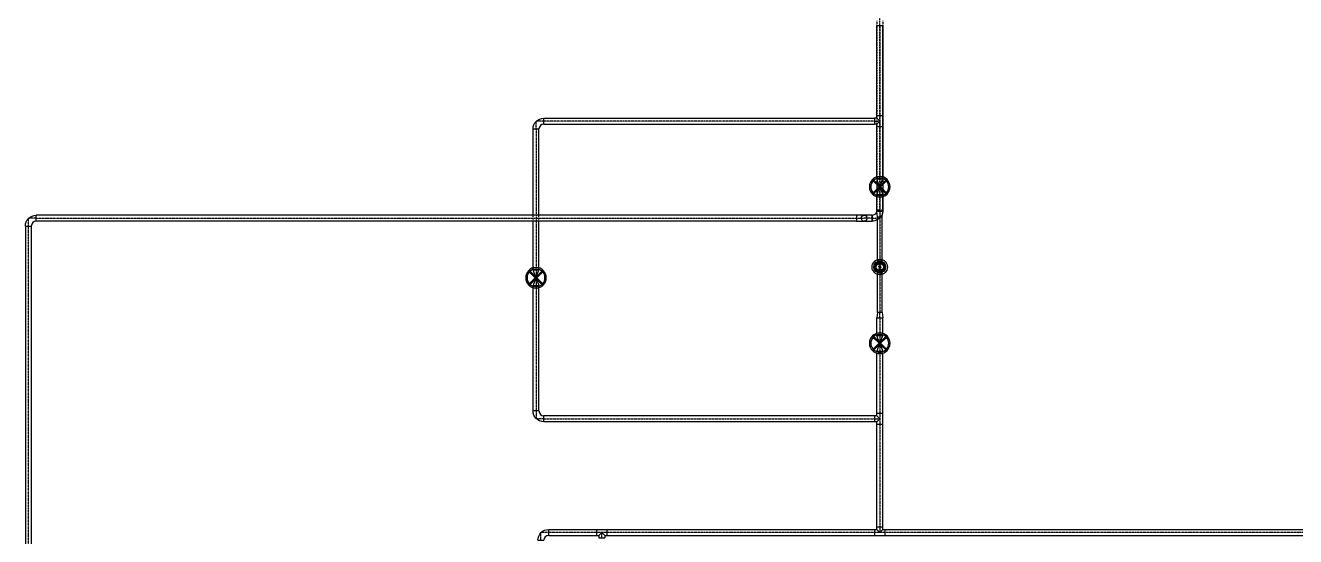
# Model space of a CAD drawing. Header units: inches. Extents: x -253 to 1500, y -183 to 1800.
# Drawn here: x -253 to 718, y 803 to 1194 of the extents above; entities that cross this region are included whole.
import ezdxf

# ---------------------------------------------------------------- set-up
doc = ezdxf.new("R2010")
doc.units = ezdxf.units.IN
doc.header["$MEASUREMENT"] = 0
doc.linetypes.add('CENTER2', pattern=[1.125, 0.75, -0.125, 0.125, -0.125])
doc.linetypes.add('HIDDEN2', pattern=[0.1875, 0.125, -0.0625])
for name, color, linetype in [('Top (Plan) View-CENTER', 1, 'CENTER2'), ('Top (Plan) View-HIDDEN', 7, 'HIDDEN2'), ('Top (Plan) View-PIPING', 5, 'Continuous')]:
    doc.layers.add(name, color=color, linetype=linetype)

# ---------------------------------------------------------------- blocks, each defined once
blk = doc.blocks.new('*U1')
at = {"layer": 'Top (Plan) View-CENTER'}
blk.add_line((-250.48, 573.57), (-250.48, 1040.64), dxfattribs=at)
at = {"layer": 'Top (Plan) View-PIPING', "color": 0, "linetype": 'ByBlock', "lineweight": -2}
for p, q in [((-252.73, 1040.64), (-250.48, 1040.64)), ((-252.73, 1040.64), (-252.73, 573.57)), ((-250.48, 1040.64), (-248.23, 1040.64)), ((-248.23, 1040.64), (-248.23, 573.57)), ((-250.48, 573.57), (-252.73, 573.57)), ((-248.23, 573.57), (-250.48, 573.57))]:
    blk.add_line(p, q, dxfattribs=at)
blk = doc.blocks.new('*U3')
at = {"layer": 'Top (Plan) View-CENTER'}
for p in [(-250.48, 1040.64), (-244.48, 1046.64)]:
    blk.add_line(p, (-250.48, 1046.64), dxfattribs=at)
at = {"layer": 'Top (Plan) View-PIPING', "color": 0, "linetype": 'ByBlock', "lineweight": -2}
for p, q in [((-244.48, 1044.39), (-244.48, 1048.89)), ((-252.73, 1040.64), (-248.23, 1040.64))]:
    blk.add_line(p, q, dxfattribs=at)
at = {"layer": 'Top (Plan) View-PIPING', "color": 0, "linetype": 'ByBlock', "lineweight": -2, "extrusion": (0, 0, -1)}
blk.add_arc((244.48, 1040.64), 8.25, 0, 90, dxfattribs=at)
at = {"layer": 'Top (Plan) View-PIPING', "color": 0, "linetype": 'ByBlock', "lineweight": -2}
blk.add_arc((-244.48, 1040.64), 3.75, 90, 180, dxfattribs=at)
blk = doc.blocks.new('*U5')
at = {"layer": 'Top (Plan) View-CENTER'}
blk.add_line((-244.48, 1046.64), (382, 1046.64), dxfattribs=at)
at = {"layer": 'Top (Plan) View-PIPING', "color": 0, "linetype": 'ByBlock', "lineweight": -2}
for p, q in [((-244.48, 1046.64), (-244.48, 1048.89)), ((382, 1048.89), (-244.48, 1048.89)), ((382, 1048.89), (382, 1046.64)), ((-244.48, 1044.39), (-244.48, 1046.64)), ((382, 1044.39), (-244.48, 1044.39)), ((382, 1046.64), (382, 1044.39))]:
    blk.add_line(p, q, dxfattribs=at)
blk = doc.blocks.new('*U140')
at = {"layer": 'Top (Plan) View-CENTER'}
blk.add_line((137.3, 1007.08), (137.3, 995.08), dxfattribs=at)
at = {"layer": 'Top (Plan) View-HIDDEN'}
for p, q in [((137.16, 1001.45), (136.96, 1001.97)), ((137.16, 1000.71), (136.96, 1000.19)), ((137.43, 1001.45), (137.16, 1001.45)), ((137.16, 1000.71), (137.43, 1000.71)), ((137.43, 1001.45), (137.63, 1001.97)), ((137.43, 1000.71), (137.63, 1000.19))]:
    blk.add_line(p, q, dxfattribs=at)
for start, end in [(90, 180), (180, 270), (0, 90), (270, 360)]:
    blk.add_arc((137.3, 1001.08), 0.394, start, end, dxfattribs=at)
at = {"layer": 'Top (Plan) View-PIPING', "color": 0, "linetype": 'ByBlock', "lineweight": -2}
for p, q in [((132.2, 1005.62), (136.74, 1001.08)), ((136.74, 1001.08), (132.2, 996.54)), ((132.76, 1006.18), (137.3, 1001.64)), ((137.3, 1000.52), (132.76, 995.98)), ((139.55, 1007.08), (135.05, 1007.08)), ((139.55, 1007.08), (135.05, 1007.08)), ((135.05, 1007.08), (139.55, 1007.08)), ((136.96, 1001.97), (135.05, 1007.08)), ((135.05, 1007.08), (135.05, 1007.08)), ((135.05, 1007.08), (135.05, 1007.08)), ((136.96, 1000.19), (135.05, 995.08)), ((136.74, 1001.08), (137.3, 1001.08)), ((141.84, 1006.18), (137.3, 1001.64)), ((137.3, 1001.08), (137.3, 1001.64)), ((137.3, 1001.08), (137.3, 1000.52)), ((137.85, 1001.08), (137.3, 1001.08)), ((137.3, 1000.52), (141.84, 995.98)), ((137.63, 1001.97), (139.55, 1007.08)), ((137.63, 1000.19), (139.55, 995.08)), ((142.39, 1005.62), (137.85, 1001.08)), ((137.85, 1001.08), (142.39, 996.54)), ((139.55, 1007.08), (139.55, 1007.08)), ((139.55, 1007.08), (139.55, 1007.08)), ((135.05, 995.08), (137.3, 995.08)), ((137.3, 995.08), (139.55, 995.08))]:
    blk.add_line(p, q, dxfattribs=at)
at = {"layer": 'Top (Plan) View-PIPING', "color": 0, "linetype": 'ByBlock', "lineweight": -2, "extrusion": (0, 0, -1)}
blk.add_circle((-137.3, 1001.08), 7.88, dxfattribs=at)
at = {"layer": 'Top (Plan) View-PIPING', "color": 0, "linetype": 'ByBlock', "lineweight": -2}
for radius, start, end in [(6.83, 138.30736, 221.69264), (6.82, 48.30736, 131.69264), (6.83, 318.30736, 41.69264), (6.82, 228.30736, 311.69264)]:
    blk.add_arc((137.3, 1001.08), radius, start, end, dxfattribs=at)
for points, knots in [([(132.76, 1006.18), (132.76, 1006.18), (132.76, 1006.18), (132.76, 1006.18), (132.75, 1006.17), (132.71, 1006.17), (132.69, 1006.17), (132.61, 1006.15), (132.56, 1006.14), (132.48, 1006.12), (132.45, 1006.1), (132.4, 1006.08), (132.38, 1006.06), (132.36, 1006.05), (132.36, 1006.04), (132.35, 1006.04), (132.35, 1006.04), (132.35, 1006.03), (132.35, 1006.03), (132.34, 1006.03), (132.34, 1006.03), (132.34, 1006.02), (132.33, 1006.02), (132.32, 1006.01), (132.32, 1006), (132.3, 1005.97), (132.29, 1005.95), (132.26, 1005.9), (132.25, 1005.87), (132.23, 1005.8), (132.22, 1005.76), (132.21, 1005.69), (132.2, 1005.66), (132.2, 1005.63), (132.2, 1005.62), (132.2, 1005.62)], [0.629127, 0.629127, 0.629127, 0.629127, 0.632979, 0.632979, 0.74711, 0.74711, 0.880955, 0.880955, 1.056246, 1.056246, 1.165235, 1.165235, 1.233095, 1.233095, 1.2458, 1.2458, 1.253709, 1.253709, 1.259851, 1.259851, 1.266608, 1.266608, 1.277602, 1.277602, 1.315797, 1.315797, 1.379771, 1.379771, 1.48338, 1.48338, 1.63114, 1.63114, 1.775126, 1.775126, 1.886793, 1.886793, 1.886793, 1.886793]), ([(142.39, 1005.62), (142.39, 1005.62), (142.39, 1005.62), (142.39, 1005.62), (142.39, 1005.63), (142.39, 1005.66), (142.38, 1005.69), (142.37, 1005.76), (142.36, 1005.82), (142.33, 1005.9), (142.32, 1005.93), (142.29, 1005.98), (142.28, 1006), (142.26, 1006.02), (142.26, 1006.02), (142.26, 1006.02), (142.25, 1006.03), (142.25, 1006.03), (142.25, 1006.03), (142.25, 1006.03), (142.24, 1006.04), (142.24, 1006.04), (142.24, 1006.04), (142.22, 1006.05), (142.21, 1006.06), (142.19, 1006.08), (142.17, 1006.09), (142.12, 1006.11), (142.09, 1006.13), (142.02, 1006.15), (141.98, 1006.16), (141.91, 1006.17), (141.88, 1006.17), (141.84, 1006.18), (141.84, 1006.18), (141.84, 1006.18)], [0.629127, 0.629127, 0.629127, 0.629127, 0.632979, 0.632979, 0.74711, 0.74711, 0.880955, 0.880955, 1.056246, 1.056246, 1.165235, 1.165235, 1.233095, 1.233095, 1.2458, 1.2458, 1.253709, 1.253709, 1.259851, 1.259851, 1.266608, 1.266608, 1.277602, 1.277602, 1.315797, 1.315797, 1.379771, 1.379771, 1.48338, 1.48338, 1.63114, 1.63114, 1.775126, 1.775126, 1.886793, 1.886793, 1.886793, 1.886793]), ([(132.2, 996.54), (132.2, 996.54), (132.2, 996.54), (132.2, 996.54), (132.2, 996.53), (132.21, 996.5), (132.21, 996.47), (132.22, 996.39), (132.23, 996.34), (132.26, 996.26), (132.27, 996.23), (132.3, 996.18), (132.31, 996.16), (132.33, 996.14), (132.33, 996.14), (132.34, 996.13), (132.34, 996.13), (132.34, 996.13), (132.34, 996.13), (132.34, 996.13)], [1.8867932, 1.8867932, 1.8867932, 1.8867932, 1.8930613, 1.8930613, 2.0072563, 2.0072563, 2.141769, 2.141769, 2.3159815, 2.3159815, 2.4250288, 2.4250288, 2.4905867, 2.4905867, 2.503146, 2.503146, 2.5110105, 2.5110105, 2.5153707, 2.5153707, 2.5153707, 2.5153707]), ([(132.34, 996.13), (132.35, 996.13), (132.35, 996.12), (132.35, 996.12), (132.35, 996.12), (132.36, 996.11), (132.37, 996.11), (132.4, 996.09), (132.42, 996.07), (132.47, 996.05), (132.5, 996.03), (132.57, 996.01), (132.61, 996), (132.69, 995.99), (132.71, 995.99), (132.75, 995.98), (132.76, 995.98), (132.76, 995.98)], [0, 0, 0, 0, 0.006355, 0.006355, 0.0154828, 0.0154828, 0.038866, 0.038866, 0.1199904, 0.1199904, 0.2227668, 0.2227668, 0.3697726, 0.3697726, 0.5147088, 0.5147088, 0.6291265, 0.6291265, 0.6291265, 0.6291265]), ([(141.84, 995.98), (141.84, 995.98), (141.84, 995.98), (141.84, 995.98), (141.85, 995.98), (141.88, 995.99), (141.91, 995.99), (141.98, 996), (142.03, 996.02), (142.12, 996.04), (142.15, 996.06), (142.2, 996.08), (142.21, 996.1), (142.23, 996.11), (142.24, 996.12), (142.24, 996.12), (142.24, 996.12), (142.25, 996.13), (142.25, 996.13), (142.25, 996.13)], [1.8867932, 1.8867932, 1.8867932, 1.8867932, 1.8930613, 1.8930613, 2.0072563, 2.0072563, 2.141769, 2.141769, 2.3159815, 2.3159815, 2.4250288, 2.4250288, 2.4905867, 2.4905867, 2.503146, 2.503146, 2.5110105, 2.5110105, 2.5153707, 2.5153707, 2.5153707, 2.5153707]), ([(142.25, 996.13), (142.25, 996.13), (142.25, 996.13), (142.25, 996.13), (142.26, 996.14), (142.26, 996.14), (142.27, 996.15), (142.29, 996.18), (142.3, 996.2), (142.33, 996.25), (142.34, 996.28), (142.36, 996.35), (142.37, 996.4), (142.38, 996.47), (142.39, 996.5), (142.39, 996.53), (142.39, 996.54), (142.39, 996.54)], [0, 0, 0, 0, 0.006355, 0.006355, 0.0154828, 0.0154828, 0.038866, 0.038866, 0.1199904, 0.1199904, 0.2227668, 0.2227668, 0.3697726, 0.3697726, 0.5147088, 0.5147088, 0.6291265, 0.6291265, 0.6291265, 0.6291265])]:
    blk.add_open_spline(points, degree=3, knots=knots, dxfattribs=at)
blk = doc.blocks.new('*U153')
at = {"layer": 'Top (Plan) View-CENTER'}
for p in [(137.3, 899.39), (143.3, 893.39)]:
    blk.add_line(p, (137.3, 893.39), dxfattribs=at)
at = {"layer": 'Top (Plan) View-PIPING', "color": 0, "linetype": 'ByBlock', "lineweight": -2}
for p, q in [((139.55, 899.39), (135.05, 899.39)), ((143.3, 891.14), (143.3, 895.64))]:
    blk.add_line(p, q, dxfattribs=at)
at = {"layer": 'Top (Plan) View-PIPING', "color": 0, "linetype": 'ByBlock', "lineweight": -2, "extrusion": (0, 0, -1)}
blk.add_arc((-143.3, 899.39), 8.25, 270, 360, dxfattribs=at)
at = {"layer": 'Top (Plan) View-PIPING', "color": 0, "linetype": 'ByBlock', "lineweight": -2}
blk.add_arc((143.3, 899.39), 3.75, 180, 270, dxfattribs=at)
blk = doc.blocks.new('*U154')
at = {"layer": 'Top (Plan) View-CENTER'}
for p, q in [((137.3, 995.08), (137.3, 994.25)), ((137.3, 993.2), (137.3, 899.39))]:
    blk.add_line(p, q, dxfattribs=at)
at = {"layer": 'Top (Plan) View-HIDDEN'}
for p, q in [((135.05, 993.53), (135.05, 994.64)), ((137.3, 994.25), (137.3, 993.2)), ((139.55, 993.53), (139.55, 994.64))]:
    blk.add_line(p, q, dxfattribs=at)
at = {"layer": 'Top (Plan) View-PIPING', "color": 0, "linetype": 'ByBlock', "lineweight": -2}
for p, q in [((135.05, 995.08), (137.3, 995.08)), ((135.05, 994.64), (135.05, 995.08)), ((135.05, 899.39), (135.05, 993.53)), ((137.3, 995.08), (139.55, 995.08)), ((139.55, 994.64), (139.55, 995.08)), ((139.55, 899.39), (139.55, 993.53)), ((137.3, 899.39), (135.05, 899.39)), ((139.55, 899.39), (137.3, 899.39))]:
    blk.add_line(p, q, dxfattribs=at)
blk = doc.blocks.new('*U155')
at = {"layer": 'Top (Plan) View-CENTER'}
for p, q in [((137.3, 1114.77), (137.3, 1048.89)), ((137.3, 1044.39), (137.3, 1008.95)), ((137.3, 1007.9), (137.3, 1007.08))]:
    blk.add_line(p, q, dxfattribs=at)
at = {"layer": 'Top (Plan) View-HIDDEN'}
for p, q in [((135.05, 1044.39), (135.05, 1048.89)), ((137.3, 1048.89), (137.3, 1044.39)), ((139.55, 1044.39), (139.55, 1048.89)), ((135.05, 1007.52), (135.05, 1008.63)), ((137.3, 1008.95), (137.3, 1007.9)), ((139.55, 1007.52), (139.55, 1008.63))]:
    blk.add_line(p, q, dxfattribs=at)
at = {"layer": 'Top (Plan) View-PIPING', "color": 0, "linetype": 'ByBlock', "lineweight": -2}
for p, q in [((135.05, 1114.77), (137.3, 1114.77)), ((135.05, 1048.89), (135.05, 1114.77)), ((137.3, 1114.77), (139.55, 1114.77)), ((139.55, 1048.89), (139.55, 1114.77)), ((135.05, 1008.63), (135.05, 1044.39)), ((139.55, 1008.63), (139.55, 1044.39)), ((135.05, 1007.08), (135.05, 1007.52)), ((137.3, 1007.08), (135.05, 1007.08)), ((139.55, 1007.08), (137.3, 1007.08)), ((139.55, 1007.08), (139.55, 1007.52))]:
    blk.add_line(p, q, dxfattribs=at)
blk = doc.blocks.new('*U156')
at = {"layer": 'Top (Plan) View-CENTER'}
for p in [(143.3, 1120.77), (137.3, 1114.77)]:
    blk.add_line(p, (137.3, 1120.77), dxfattribs=at)
at = {"layer": 'Top (Plan) View-PIPING', "color": 0, "linetype": 'ByBlock', "lineweight": -2}
for p, q in [((143.3, 1118.52), (143.3, 1123.02)), ((135.05, 1114.77), (139.55, 1114.77))]:
    blk.add_line(p, q, dxfattribs=at)
at = {"layer": 'Top (Plan) View-PIPING', "color": 0, "linetype": 'ByBlock', "lineweight": -2, "extrusion": (0, 0, -1)}
blk.add_arc((-143.3, 1114.77), 8.25, 0, 90, dxfattribs=at)
at = {"layer": 'Top (Plan) View-PIPING', "color": 0, "linetype": 'ByBlock', "lineweight": -2}
blk.add_arc((143.3, 1114.77), 3.75, 90, 180, dxfattribs=at)
blk = doc.blocks.new('*U168')
at = {"layer": 'Top (Plan) View-CENTER'}
for p in [(147, 806.54), (141, 800.54)]:
    blk.add_line(p, (141, 806.54), dxfattribs=at)
at = {"layer": 'Top (Plan) View-PIPING', "color": 0, "linetype": 'ByBlock', "lineweight": -2}
for p, q in [((147, 804.29), (147, 808.79)), ((138.75, 800.54), (143.25, 800.54))]:
    blk.add_line(p, q, dxfattribs=at)
at = {"layer": 'Top (Plan) View-PIPING', "color": 0, "linetype": 'ByBlock', "lineweight": -2, "extrusion": (-2.39049e-32, 7.83653e-64, -1)}
blk.add_arc((-147, 800.54), 8.25, 0, 90, dxfattribs=at)
at = {"layer": 'Top (Plan) View-PIPING', "color": 0, "linetype": 'ByBlock', "lineweight": -2}
blk.add_arc((147, 800.54), 3.75, 90, 180, dxfattribs=at)
blk = doc.blocks.new('*U171')
at = {"layer": 'Top (Plan) View-CENTER'}
blk.add_line((143.3, 893.39), (395.76, 893.39), dxfattribs=at)
at = {"layer": 'Top (Plan) View-PIPING', "color": 0, "linetype": 'ByBlock', "lineweight": -2}
for p, q in [((143.3, 893.39), (143.3, 895.64)), ((395.76, 895.64), (143.3, 895.64)), ((143.3, 891.14), (143.3, 893.39)), ((395.76, 895.64), (395.76, 893.39)), ((395.76, 893.39), (395.76, 891.14)), ((395.76, 891.14), (143.3, 891.14))]:
    blk.add_line(p, q, dxfattribs=at)
blk = doc.blocks.new('*U172')
at = {"layer": 'Top (Plan) View-CENTER'}
blk.add_line((395.76, 1120.77), (143.3, 1120.77), dxfattribs=at)
at = {"layer": 'Top (Plan) View-PIPING', "color": 0, "linetype": 'ByBlock', "lineweight": -2}
for p, q in [((143.3, 1120.77), (143.3, 1123.02)), ((143.3, 1123.02), (395.76, 1123.02)), ((143.3, 1118.52), (143.3, 1120.77)), ((143.3, 1118.52), (395.76, 1118.52)), ((395.76, 1123.02), (395.76, 1120.77)), ((395.76, 1120.77), (395.76, 1118.52))]:
    blk.add_line(p, q, dxfattribs=at)
blk = doc.blocks.new('*U174')
at = {"layer": 'Top (Plan) View-CENTER'}
blk.add_line((183.53, 806.54), (147, 806.54), dxfattribs=at)
at = {"layer": 'Top (Plan) View-PIPING', "color": 0, "linetype": 'ByBlock', "lineweight": -2}
for p, q in [((147, 806.54), (147, 808.79)), ((147, 808.79), (183.53, 808.79)), ((147, 804.29), (147, 806.54)), ((183.53, 808.79), (183.53, 806.54)), ((183.53, 806.54), (183.53, 804.29)), ((147, 804.29), (183.53, 804.29))]:
    blk.add_line(p, q, dxfattribs=at)
blk = doc.blocks.new('*U205')
at = {"layer": 'Top (Plan) View-CENTER'}
for p, q in [((191.77, 806.54), (183.53, 806.54)), ((187.65, 802.42), (187.65, 806.54))]:
    blk.add_line(p, q, dxfattribs=at)
at = {"layer": 'Top (Plan) View-PIPING', "color": 0, "linetype": 'ByBlock', "lineweight": -2}
for p, q in [((183.53, 808.79), (183.53, 806.54)), ((183.53, 808.79), (191.77, 808.79)), ((183.53, 806.54), (183.53, 804.29)), ((187.65, 806.54), (185.4, 804.29)), ((189.9, 804.29), (187.65, 806.54)), ((191.77, 806.54), (191.77, 808.79)), ((191.77, 804.29), (191.77, 806.54)), ((183.53, 804.29), (185.4, 804.29)), ((185.4, 804.29), (185.4, 802.42)), ((185.4, 802.42), (189.9, 802.42)), ((189.9, 804.29), (189.9, 802.42)), ((189.9, 804.29), (191.77, 804.29))]:
    blk.add_line(p, q, dxfattribs=at)
blk = doc.blocks.new('*U210')
at = {"layer": 'Top (Plan) View-CENTER'}
blk.add_line((395.76, 806.54), (191.77, 806.54), dxfattribs=at)
at = {"layer": 'Top (Plan) View-PIPING', "color": 0, "linetype": 'ByBlock', "lineweight": -2}
for p, q in [((191.77, 806.54), (191.77, 808.79)), ((191.77, 808.79), (395.76, 808.79)), ((191.77, 804.29), (191.77, 806.54)), ((395.76, 808.79), (395.76, 806.54)), ((395.76, 806.54), (395.76, 804.29)), ((191.77, 804.29), (395.76, 804.29))]:
    blk.add_line(p, q, dxfattribs=at)
blk = doc.blocks.new('*U288')
at = {"layer": 'Top (Plan) View-CENTER'}
blk.add_line((382, 1046.64), (388, 1046.64), dxfattribs=at)
at = {"layer": 'Top (Plan) View-HIDDEN', "extrusion": (0, 0, -1)}
for start, end in [(0, 90), (270, 0)]:
    blk.add_arc((-388, 1046.64), 2.25, start, end, dxfattribs=at)
at = {"layer": 'Top (Plan) View-PIPING', "color": 0, "linetype": 'ByBlock', "lineweight": -2}
for p, q in [((382, 1048.89), (382, 1044.39)), ((388, 1048.89), (382, 1048.89)), ((382, 1044.39), (388, 1044.39))]:
    blk.add_line(p, q, dxfattribs=at)
at = {"layer": 'Top (Plan) View-PIPING', "color": 0, "linetype": 'ByBlock', "lineweight": -2, "extrusion": (0, 0, -1)}
blk.add_arc((-388, 1046.64), 2.25, 90, 270, dxfattribs=at)
blk = doc.blocks.new('*U290')
at = {"layer": 'Top (Plan) View-HIDDEN', "extrusion": (0, 0, -1)}
blk.add_arc((-388, 1046.64), 2.25, 270, 90, dxfattribs=at)
at = {"layer": 'Top (Plan) View-PIPING', "color": 0, "linetype": 'ByBlock', "lineweight": -2, "extrusion": (0, 0, -1)}
blk.add_arc((-388, 1046.64), 2.25, 90, 270, dxfattribs=at)
blk = doc.blocks.new('*U291')
at = {"layer": 'Top (Plan) View-CENTER'}
blk.add_line((394, 1046.64), (388, 1046.64), dxfattribs=at)
at = {"layer": 'Top (Plan) View-PIPING', "color": 0, "linetype": 'ByBlock', "lineweight": -2}
for p, q in [((394, 1048.89), (388, 1048.89)), ((394, 1046.64), (394, 1048.89)), ((388, 1044.39), (394, 1044.39)), ((394, 1044.39), (394, 1046.64))]:
    blk.add_line(p, q, dxfattribs=at)
blk = doc.blocks.new('*U293')
at = {"layer": 'Top (Plan) View-CENTER'}
blk.add_line((399.88, 957.05), (399.88, 945.05), dxfattribs=at)
at = {"layer": 'Top (Plan) View-HIDDEN'}
for p, q in [((399.74, 951.42), (399.55, 951.94)), ((400.02, 951.42), (399.74, 951.42)), ((400.02, 951.42), (400.21, 951.94)), ((399.74, 950.68), (399.55, 950.16)), ((399.74, 950.68), (400.02, 950.68)), ((400.02, 950.68), (400.21, 950.16))]:
    blk.add_line(p, q, dxfattribs=at)
for start, end in [(90, 180), (180, 270), (0, 90), (270, 360)]:
    blk.add_arc((399.88, 951.05), 0.394, start, end, dxfattribs=at)
at = {"layer": 'Top (Plan) View-PIPING', "color": 0, "linetype": 'ByBlock', "lineweight": -2}
for p, q in [((394.78, 955.59), (399.32, 951.05)), ((399.32, 951.05), (394.78, 946.51)), ((395.34, 956.15), (399.88, 951.61)), ((402.13, 957.05), (397.63, 957.05)), ((402.13, 957.05), (397.63, 957.05)), ((397.63, 957.05), (402.13, 957.05)), ((399.55, 951.94), (397.63, 957.05)), ((397.63, 957.05), (397.63, 957.05)), ((397.63, 957.05), (397.63, 957.05)), ((399.32, 951.05), (399.88, 951.05)), ((404.42, 956.15), (399.88, 951.61)), ((399.88, 951.05), (399.88, 951.61)), ((399.88, 951.05), (399.88, 950.49)), ((400.44, 951.05), (399.88, 951.05)), ((400.21, 951.94), (402.13, 957.05)), ((404.98, 955.59), (400.44, 951.05)), ((400.44, 951.05), (404.98, 946.51)), ((402.13, 957.05), (402.13, 957.05)), ((402.13, 957.05), (402.13, 957.05)), ((399.88, 950.49), (395.34, 945.95)), ((399.55, 950.16), (397.63, 945.05)), ((397.63, 945.05), (399.88, 945.05)), ((399.88, 950.49), (404.42, 945.95)), ((399.88, 945.05), (402.13, 945.05)), ((400.21, 950.16), (402.13, 945.05))]:
    blk.add_line(p, q, dxfattribs=at)
at = {"layer": 'Top (Plan) View-PIPING', "color": 0, "linetype": 'ByBlock', "lineweight": -2, "extrusion": (0, 0, -1)}
blk.add_circle((-399.88, 951.05), 7.88, dxfattribs=at)
at = {"layer": 'Top (Plan) View-PIPING', "color": 0, "linetype": 'ByBlock', "lineweight": -2}
for start, end in [(138.30736, 221.69264), (48.30736, 131.69264), (318.30736, 41.69264), (228.30736, 311.69264)]:
    blk.add_arc((399.88, 951.05), 6.82, start, end, dxfattribs=at)
for points, knots in [([(395.34, 956.15), (395.34, 956.15), (395.34, 956.15), (395.34, 956.15), (395.33, 956.14), (395.3, 956.14), (395.27, 956.14), (395.19, 956.12), (395.14, 956.11), (395.06, 956.09), (395.03, 956.07), (394.98, 956.05), (394.96, 956.03), (394.94, 956.02), (394.94, 956.01), (394.93, 956.01), (394.93, 956.01), (394.93, 956), (394.93, 956), (394.92, 956), (394.92, 956), (394.92, 955.99), (394.92, 955.99), (394.91, 955.98), (394.9, 955.97), (394.88, 955.94), (394.87, 955.92), (394.84, 955.87), (394.83, 955.84), (394.81, 955.77), (394.8, 955.73), (394.79, 955.66), (394.79, 955.63), (394.78, 955.6), (394.78, 955.59), (394.78, 955.59)], [0.629127, 0.629127, 0.629127, 0.629127, 0.632979, 0.632979, 0.74711, 0.74711, 0.880955, 0.880955, 1.056246, 1.056246, 1.165235, 1.165235, 1.233095, 1.233095, 1.2458, 1.2458, 1.253709, 1.253709, 1.259851, 1.259851, 1.266608, 1.266608, 1.277602, 1.277602, 1.315797, 1.315797, 1.379771, 1.379771, 1.48338, 1.48338, 1.63114, 1.63114, 1.775126, 1.775126, 1.886793, 1.886793, 1.886793, 1.886793]), ([(404.98, 955.59), (404.98, 955.59), (404.98, 955.59), (404.98, 955.59), (404.97, 955.6), (404.97, 955.63), (404.97, 955.66), (404.95, 955.73), (404.94, 955.79), (404.92, 955.87), (404.9, 955.9), (404.88, 955.95), (404.86, 955.97), (404.85, 955.99), (404.84, 955.99), (404.84, 955.99), (404.84, 956), (404.83, 956), (404.83, 956), (404.83, 956), (404.83, 956.01), (404.82, 956.01), (404.82, 956.01), (404.81, 956.02), (404.8, 956.03), (404.77, 956.05), (404.75, 956.06), (404.7, 956.08), (404.67, 956.1), (404.6, 956.12), (404.56, 956.13), (404.49, 956.14), (404.46, 956.14), (404.43, 956.15), (404.42, 956.15), (404.42, 956.15)], [0.629127, 0.629127, 0.629127, 0.629127, 0.632979, 0.632979, 0.74711, 0.74711, 0.880955, 0.880955, 1.056246, 1.056246, 1.165235, 1.165235, 1.233095, 1.233095, 1.2458, 1.2458, 1.253709, 1.253709, 1.259851, 1.259851, 1.266608, 1.266608, 1.277602, 1.277602, 1.315797, 1.315797, 1.379771, 1.379771, 1.48338, 1.48338, 1.63114, 1.63114, 1.775126, 1.775126, 1.886793, 1.886793, 1.886793, 1.886793]), ([(394.78, 946.51), (394.78, 946.51), (394.78, 946.51), (394.78, 946.51), (394.78, 946.5), (394.79, 946.47), (394.79, 946.44), (394.8, 946.36), (394.81, 946.31), (394.84, 946.23), (394.86, 946.2), (394.88, 946.15), (394.9, 946.13), (394.91, 946.11), (394.92, 946.11), (394.92, 946.1), (394.92, 946.1), (394.93, 946.1), (394.93, 946.1), (394.93, 946.1)], [1.8867932, 1.8867932, 1.8867932, 1.8867932, 1.8930613, 1.8930613, 2.0072563, 2.0072563, 2.141769, 2.141769, 2.3159815, 2.3159815, 2.4250288, 2.4250288, 2.4905867, 2.4905867, 2.503146, 2.503146, 2.5110105, 2.5110105, 2.5153707, 2.5153707, 2.5153707, 2.5153707]), ([(394.93, 946.1), (394.93, 946.1), (394.93, 946.09), (394.93, 946.09), (394.94, 946.09), (394.94, 946.08), (394.95, 946.08), (394.98, 946.06), (395, 946.04), (395.05, 946.01), (395.08, 946), (395.15, 945.98), (395.2, 945.97), (395.27, 945.96), (395.3, 945.96), (395.33, 945.95), (395.34, 945.95), (395.34, 945.95)], [0, 0, 0, 0, 0.006355, 0.006355, 0.0154828, 0.0154828, 0.038866, 0.038866, 0.1199904, 0.1199904, 0.2227668, 0.2227668, 0.3697726, 0.3697726, 0.5147088, 0.5147088, 0.6291265, 0.6291265, 0.6291265, 0.6291265]), ([(404.42, 945.95), (404.42, 945.95), (404.42, 945.95), (404.42, 945.95), (404.43, 945.95), (404.46, 945.96), (404.49, 945.96), (404.57, 945.97), (404.62, 945.98), (404.7, 946.01), (404.73, 946.03), (404.78, 946.05), (404.8, 946.07), (404.82, 946.08), (404.82, 946.09), (404.82, 946.09), (404.83, 946.09), (404.83, 946.1), (404.83, 946.1), (404.83, 946.1)], [1.8867932, 1.8867932, 1.8867932, 1.8867932, 1.8930613, 1.8930613, 2.0072563, 2.0072563, 2.141769, 2.141769, 2.3159815, 2.3159815, 2.4250288, 2.4250288, 2.4905867, 2.4905867, 2.503146, 2.503146, 2.5110105, 2.5110105, 2.5153707, 2.5153707, 2.5153707, 2.5153707]), ([(404.83, 946.1), (404.83, 946.1), (404.83, 946.1), (404.84, 946.1), (404.84, 946.11), (404.85, 946.11), (404.85, 946.12), (404.87, 946.15), (404.89, 946.17), (404.91, 946.22), (404.92, 946.25), (404.95, 946.32), (404.95, 946.37), (404.97, 946.44), (404.97, 946.47), (404.97, 946.5), (404.98, 946.51), (404.98, 946.51)], [0, 0, 0, 0, 0.006355, 0.006355, 0.0154828, 0.0154828, 0.038866, 0.038866, 0.1199904, 0.1199904, 0.2227668, 0.2227668, 0.3697726, 0.3697726, 0.5147088, 0.5147088, 0.6291265, 0.6291265, 0.6291265, 0.6291265])]:
    blk.add_open_spline(points, degree=3, knots=knots, dxfattribs=at)
blk = doc.blocks.new('*U294')
at = {"layer": 'Top (Plan) View-CENTER'}
blk.add_line((399.88, 1076.59), (399.88, 1064.59), dxfattribs=at)
at = {"layer": 'Top (Plan) View-HIDDEN'}
for p, q in [((399.74, 1070.96), (399.55, 1071.48)), ((399.74, 1070.22), (399.55, 1069.7)), ((400.02, 1070.96), (399.74, 1070.96)), ((399.74, 1070.22), (400.02, 1070.22)), ((400.02, 1070.96), (400.21, 1071.48)), ((400.02, 1070.22), (400.21, 1069.7))]:
    blk.add_line(p, q, dxfattribs=at)
for start, end in [(90, 180), (180, 270), (360, 90), (270, 0)]:
    blk.add_arc((399.88, 1070.59), 0.394, start, end, dxfattribs=at)
at = {"layer": 'Top (Plan) View-PIPING', "color": 0, "linetype": 'ByBlock', "lineweight": -2}
for p, q in [((394.78, 1075.13), (399.32, 1070.59)), ((399.32, 1070.59), (394.78, 1066.05)), ((395.34, 1075.69), (399.88, 1071.15)), ((399.88, 1070.03), (395.34, 1065.49)), ((402.13, 1076.59), (397.63, 1076.59)), ((402.13, 1076.59), (397.63, 1076.59)), ((397.63, 1076.59), (402.13, 1076.59)), ((399.55, 1071.48), (397.63, 1076.59)), ((397.63, 1076.59), (397.63, 1076.59)), ((397.63, 1076.59), (397.63, 1076.59)), ((399.55, 1069.7), (397.63, 1064.59)), ((399.32, 1070.59), (399.88, 1070.59)), ((404.42, 1075.69), (399.88, 1071.15)), ((399.88, 1070.59), (399.88, 1071.15)), ((399.88, 1070.59), (399.88, 1070.03)), ((400.44, 1070.59), (399.88, 1070.59)), ((399.88, 1070.03), (404.42, 1065.49)), ((400.21, 1071.48), (402.13, 1076.59)), ((400.21, 1069.7), (402.13, 1064.59)), ((404.98, 1075.13), (400.44, 1070.59)), ((400.44, 1070.59), (404.98, 1066.05)), ((402.13, 1076.59), (402.13, 1076.59)), ((402.13, 1076.59), (402.13, 1076.59)), ((397.63, 1064.59), (399.88, 1064.59)), ((399.88, 1064.59), (402.13, 1064.59))]:
    blk.add_line(p, q, dxfattribs=at)
at = {"layer": 'Top (Plan) View-PIPING', "color": 0, "linetype": 'ByBlock', "lineweight": -2, "extrusion": (0, 0, -1)}
blk.add_circle((-399.88, 1070.59), 7.88, dxfattribs=at)
at = {"layer": 'Top (Plan) View-PIPING', "color": 0, "linetype": 'ByBlock', "lineweight": -2}
for radius, start, end in [(6.82, 48.30736, 131.69264), (6.83, 138.30736, 221.69264), (6.83, 318.30736, 41.69264), (6.82, 228.30736, 311.69264)]:
    blk.add_arc((399.88, 1070.59), radius, start, end, dxfattribs=at)
for points, knots in [([(395.34, 1075.69), (395.34, 1075.69), (395.34, 1075.69), (395.34, 1075.69), (395.33, 1075.68), (395.3, 1075.68), (395.27, 1075.68), (395.19, 1075.66), (395.14, 1075.65), (395.06, 1075.63), (395.03, 1075.61), (394.98, 1075.58), (394.96, 1075.57), (394.94, 1075.55), (394.94, 1075.55), (394.93, 1075.55), (394.93, 1075.55), (394.93, 1075.54), (394.93, 1075.54), (394.92, 1075.54), (394.92, 1075.54), (394.92, 1075.53), (394.92, 1075.53), (394.91, 1075.52), (394.9, 1075.51), (394.88, 1075.48), (394.87, 1075.46), (394.84, 1075.41), (394.83, 1075.38), (394.81, 1075.31), (394.8, 1075.27), (394.79, 1075.2), (394.79, 1075.17), (394.78, 1075.14), (394.78, 1075.13), (394.78, 1075.13)], [0.629127, 0.629127, 0.629127, 0.629127, 0.632979, 0.632979, 0.74711, 0.74711, 0.880955, 0.880955, 1.056246, 1.056246, 1.165235, 1.165235, 1.233095, 1.233095, 1.2458, 1.2458, 1.253709, 1.253709, 1.259851, 1.259851, 1.266608, 1.266608, 1.277602, 1.277602, 1.315797, 1.315797, 1.379771, 1.379771, 1.48338, 1.48338, 1.63114, 1.63114, 1.775126, 1.775126, 1.886793, 1.886793, 1.886793, 1.886793]), ([(404.98, 1075.13), (404.98, 1075.13), (404.98, 1075.13), (404.98, 1075.13), (404.97, 1075.14), (404.97, 1075.17), (404.97, 1075.2), (404.95, 1075.27), (404.94, 1075.32), (404.92, 1075.41), (404.9, 1075.44), (404.88, 1075.49), (404.86, 1075.51), (404.85, 1075.53), (404.84, 1075.53), (404.84, 1075.53), (404.84, 1075.54), (404.83, 1075.54), (404.83, 1075.54), (404.83, 1075.54), (404.83, 1075.54), (404.82, 1075.55), (404.82, 1075.55), (404.81, 1075.56), (404.8, 1075.57), (404.77, 1075.59), (404.75, 1075.6), (404.7, 1075.62), (404.67, 1075.64), (404.6, 1075.66), (404.56, 1075.66), (404.49, 1075.68), (404.46, 1075.68), (404.43, 1075.68), (404.42, 1075.69), (404.42, 1075.69)], [0.629127, 0.629127, 0.629127, 0.629127, 0.632979, 0.632979, 0.74711, 0.74711, 0.880955, 0.880955, 1.056246, 1.056246, 1.165235, 1.165235, 1.233095, 1.233095, 1.2458, 1.2458, 1.253709, 1.253709, 1.259851, 1.259851, 1.266608, 1.266608, 1.277602, 1.277602, 1.315797, 1.315797, 1.379771, 1.379771, 1.48338, 1.48338, 1.63114, 1.63114, 1.775126, 1.775126, 1.886793, 1.886793, 1.886793, 1.886793]), ([(394.78, 1066.05), (394.78, 1066.05), (394.78, 1066.05), (394.78, 1066.05), (394.78, 1066.04), (394.79, 1066), (394.79, 1065.98), (394.8, 1065.9), (394.81, 1065.85), (394.84, 1065.77), (394.86, 1065.74), (394.88, 1065.69), (394.9, 1065.67), (394.91, 1065.65), (394.92, 1065.65), (394.92, 1065.64), (394.92, 1065.64), (394.93, 1065.64), (394.93, 1065.64), (394.93, 1065.64)], [1.8867932, 1.8867932, 1.8867932, 1.8867932, 1.8930613, 1.8930613, 2.0072563, 2.0072563, 2.141769, 2.141769, 2.3159815, 2.3159815, 2.4250288, 2.4250288, 2.4905867, 2.4905867, 2.503146, 2.503146, 2.5110105, 2.5110105, 2.5153707, 2.5153707, 2.5153707, 2.5153707]), ([(394.93, 1065.64), (394.93, 1065.64), (394.93, 1065.63), (394.93, 1065.63), (394.94, 1065.63), (394.94, 1065.62), (394.95, 1065.62), (394.98, 1065.59), (395, 1065.58), (395.05, 1065.55), (395.08, 1065.54), (395.15, 1065.52), (395.2, 1065.51), (395.27, 1065.5), (395.3, 1065.5), (395.33, 1065.49), (395.34, 1065.49), (395.34, 1065.49)], [0, 0, 0, 0, 0.006355, 0.006355, 0.0154828, 0.0154828, 0.038866, 0.038866, 0.1199904, 0.1199904, 0.2227668, 0.2227668, 0.3697726, 0.3697726, 0.5147088, 0.5147088, 0.6291265, 0.6291265, 0.6291265, 0.6291265]), ([(404.42, 1065.49), (404.42, 1065.49), (404.42, 1065.49), (404.42, 1065.49), (404.43, 1065.49), (404.46, 1065.5), (404.49, 1065.5), (404.57, 1065.51), (404.62, 1065.52), (404.7, 1065.55), (404.73, 1065.57), (404.78, 1065.59), (404.8, 1065.61), (404.82, 1065.62), (404.82, 1065.63), (404.82, 1065.63), (404.83, 1065.63), (404.83, 1065.64), (404.83, 1065.64), (404.83, 1065.64)], [1.8867932, 1.8867932, 1.8867932, 1.8867932, 1.8930613, 1.8930613, 2.0072563, 2.0072563, 2.141769, 2.141769, 2.3159815, 2.3159815, 2.4250288, 2.4250288, 2.4905867, 2.4905867, 2.503146, 2.503146, 2.5110105, 2.5110105, 2.5153707, 2.5153707, 2.5153707, 2.5153707]), ([(404.83, 1065.64), (404.83, 1065.64), (404.83, 1065.64), (404.84, 1065.64), (404.84, 1065.65), (404.85, 1065.65), (404.85, 1065.66), (404.87, 1065.69), (404.89, 1065.71), (404.91, 1065.76), (404.92, 1065.79), (404.95, 1065.86), (404.95, 1065.91), (404.97, 1065.98), (404.97, 1066.01), (404.97, 1066.04), (404.98, 1066.05), (404.98, 1066.05)], [0, 0, 0, 0, 0.006355, 0.006355, 0.0154828, 0.0154828, 0.038866, 0.038866, 0.1199904, 0.1199904, 0.2227668, 0.2227668, 0.3697726, 0.3697726, 0.5147088, 0.5147088, 0.6291265, 0.6291265, 0.6291265, 0.6291265])]:
    blk.add_open_spline(points, degree=3, knots=knots, dxfattribs=at)
blk = doc.blocks.new('*U297')
at = {"layer": 'Top (Plan) View-CENTER'}
blk.add_line((394, 1046.64), (398.13, 1046.64), dxfattribs=at)
at = {"layer": 'Top (Plan) View-HIDDEN'}
for p, q in [((402.13, 1052.64), (397.75, 1052.64)), ((400, 1052.64), (400, 1046.64)), ((398.13, 1046.64), (400, 1046.64))]:
    blk.add_line(p, q, dxfattribs=at)
blk.add_arc((394, 1052.64), 3.75, 345.5049, 360, dxfattribs=at)
at = {"layer": 'Top (Plan) View-HIDDEN', "extrusion": (0, 0, -1)}
blk.add_arc((-394, 1052.64), 8.25, 194.50262, 239.96519, dxfattribs=at)
at = {"layer": 'Top (Plan) View-PIPING', "color": 0, "linetype": 'ByBlock', "lineweight": -2}
for p, q in [((394, 1048.89), (394, 1044.39)), ((402.25, 1052.64), (402.13, 1052.64))]:
    blk.add_line(p, q, dxfattribs=at)
blk.add_arc((394, 1052.64), 3.75, 270, 345.5049, dxfattribs=at)
at = {"layer": 'Top (Plan) View-PIPING', "color": 0, "linetype": 'ByBlock', "lineweight": -2, "extrusion": (0, 0, -1)}
for start, end in [(180, 194.50262), (239.96519, 270)]:
    blk.add_arc((-394, 1052.64), 8.25, start, end, dxfattribs=at)
blk = doc.blocks.new('*U298')
at = {"layer": 'Top (Plan) View-CENTER'}
blk.add_line((399.88, 1014.88), (399.88, 1003.76), dxfattribs=at)
at = {"layer": 'Top (Plan) View-HIDDEN'}
for p, q in [((398.13, 1014.88), (398.13, 1014.88)), ((398.13, 1014.88), (398.13, 1014.88)), ((399.88, 1009.32), (398.13, 1014.88)), ((398.13, 1014.88), (398.13, 1014.88)), ((398.13, 1014.88), (398.13, 1014.88)), ((398.31, 1014.88), (398.13, 1014.88)), ((398.13, 1014.88), (398.31, 1014.88)), ((398.13, 1003.76), (399.88, 1009.32)), ((398.31, 1014.88), (398.31, 1014.88)), ((398.31, 1014.88), (398.31, 1014.88)), ((401.44, 1014.88), (398.31, 1014.88)), ((398.31, 1014.88), (401.44, 1014.88)), ((401.44, 1014.88), (398.31, 1014.88)), ((401.63, 1014.88), (399.88, 1009.32)), ((399.88, 1009.32), (401.63, 1003.76)), ((401.44, 1014.88), (401.44, 1014.88)), ((401.44, 1014.88), (401.44, 1014.88)), ((401.63, 1014.88), (401.44, 1014.88)), ((401.44, 1014.88), (401.63, 1014.88)), ((401.63, 1014.88), (401.63, 1014.88)), ((401.63, 1014.88), (401.63, 1014.88)), ((401.63, 1014.88), (401.63, 1014.88)), ((401.63, 1014.88), (401.63, 1014.88)), ((398.31, 1003.76), (401.44, 1003.76))]:
    blk.add_line(p, q, dxfattribs=at)
for centre, radius in [((396.69, 1012.51), 0.588), ((399.88, 1009.32), 3.13), ((399.88, 1009.32), 0.783), ((403.06, 1012.51), 0.588), ((396.69, 1006.14), 0.588), ((403.06, 1006.14), 0.588)]:
    blk.add_circle(centre, radius, dxfattribs=at)
for points, weights in [([(398.32, 1014.88), (399.88, 1010.43), (401.44, 1014.88)], [1, 2.23323894076, 1]), ([(401.44, 1003.76), (399.88, 1008.21), (398.31, 1003.76)], [1, 2.23404255319, 1])]:
    blk.add_rational_spline(points, weights, degree=2, dxfattribs=at)
at = {"layer": 'Top (Plan) View-PIPING', "color": 0, "linetype": 'ByBlock', "lineweight": -2}
for radius in [5.88, 4.5, 3.92, 2.74]:
    blk.add_circle((399.88, 1009.32), radius, dxfattribs=at)
blk = doc.blocks.new('*U300')
at = {"layer": 'Top (Plan) View-CENTER'}
for p, q in [((404, 806.54), (395.76, 806.54)), ((399.88, 810.66), (399.88, 806.54))]:
    blk.add_line(p, q, dxfattribs=at)
at = {"layer": 'Top (Plan) View-PIPING', "color": 0, "linetype": 'ByBlock', "lineweight": -2}
for p, q in [((395.76, 808.79), (395.76, 804.29)), ((395.76, 808.79), (397.63, 808.79)), ((402.13, 810.66), (397.63, 810.66)), ((397.63, 808.79), (397.63, 810.66)), ((397.63, 808.79), (399.88, 806.54)), ((399.88, 806.54), (402.13, 808.79)), ((402.13, 808.79), (402.13, 810.66)), ((402.13, 808.79), (404, 808.79)), ((404, 804.29), (404, 808.79)), ((395.76, 804.29), (404, 804.29))]:
    blk.add_line(p, q, dxfattribs=at)
blk = doc.blocks.new('*U301')
at = {"layer": 'Top (Plan) View-CENTER'}
for p, q in [((395.76, 893.39), (399.88, 893.39)), ((399.88, 897.51), (399.88, 889.27))]:
    blk.add_line(p, q, dxfattribs=at)
at = {"layer": 'Top (Plan) View-PIPING', "color": 0, "linetype": 'ByBlock', "lineweight": -2}
for p, q in [((395.76, 895.64), (395.76, 891.14)), ((397.63, 895.64), (395.76, 895.64)), ((402.13, 897.51), (397.63, 897.51)), ((397.63, 895.64), (397.63, 897.51)), ((399.88, 893.39), (397.63, 895.64)), ((397.63, 891.14), (399.88, 893.39)), ((402.13, 889.27), (402.13, 897.51)), ((397.63, 891.14), (395.76, 891.14)), ((397.63, 889.27), (397.63, 891.14)), ((397.63, 889.27), (402.13, 889.27))]:
    blk.add_line(p, q, dxfattribs=at)
blk = doc.blocks.new('*U302')
at = {"layer": 'Top (Plan) View-CENTER'}
for p, q in [((395.76, 1120.77), (399.88, 1120.77)), ((399.88, 1124.89), (399.88, 1116.65))]:
    blk.add_line(p, q, dxfattribs=at)
at = {"layer": 'Top (Plan) View-PIPING', "color": 0, "linetype": 'ByBlock', "lineweight": -2}
for p, q in [((395.76, 1123.02), (395.76, 1118.52)), ((397.63, 1123.02), (395.76, 1123.02)), ((397.63, 1118.52), (395.76, 1118.52)), ((402.13, 1124.89), (397.63, 1124.89)), ((397.63, 1123.02), (397.63, 1124.89)), ((399.88, 1120.77), (397.63, 1123.02)), ((397.63, 1118.52), (399.88, 1120.77)), ((397.63, 1116.65), (397.63, 1118.52)), ((397.63, 1116.65), (402.13, 1116.65)), ((402.13, 1116.65), (402.13, 1124.89))]:
    blk.add_line(p, q, dxfattribs=at)
blk = doc.blocks.new('*U304')
at = {"layer": 'Top (Plan) View-CENTER'}
blk.add_line((399.88, 889.27), (399.88, 810.66), dxfattribs=at)
at = {"layer": 'Top (Plan) View-PIPING', "color": 0, "linetype": 'ByBlock', "lineweight": -2}
for p, q in [((397.63, 889.27), (399.88, 889.27)), ((397.63, 810.66), (397.63, 889.27)), ((399.88, 889.27), (402.13, 889.27)), ((402.13, 810.66), (402.13, 889.27)), ((399.88, 810.66), (397.63, 810.66)), ((402.13, 810.66), (399.88, 810.66))]:
    blk.add_line(p, q, dxfattribs=at)
blk = doc.blocks.new('*U305')
at = {"layer": 'Top (Plan) View-CENTER'}
for p, q in [((399.88, 945.05), (399.88, 944.22)), ((399.88, 943.17), (399.88, 897.51))]:
    blk.add_line(p, q, dxfattribs=at)
at = {"layer": 'Top (Plan) View-HIDDEN'}
for p, q in [((397.63, 943.5), (397.63, 944.61)), ((399.88, 944.22), (399.88, 943.17)), ((402.13, 943.5), (402.13, 944.61))]:
    blk.add_line(p, q, dxfattribs=at)
at = {"layer": 'Top (Plan) View-PIPING', "color": 0, "linetype": 'ByBlock', "lineweight": -2}
for p, q in [((397.63, 945.05), (399.88, 945.05)), ((397.63, 944.61), (397.63, 945.05)), ((397.63, 897.51), (397.63, 943.5)), ((399.88, 945.05), (402.13, 945.05)), ((402.13, 944.61), (402.13, 945.05)), ((402.13, 897.51), (402.13, 943.5)), ((399.88, 897.51), (397.63, 897.51)), ((402.13, 897.51), (399.88, 897.51))]:
    blk.add_line(p, q, dxfattribs=at)
blk = doc.blocks.new('*U306')
at = {"layer": 'Top (Plan) View-CENTER'}
for p, q in [((399.88, 970.47), (399.88, 958.92)), ((399.88, 957.87), (399.88, 957.05))]:
    blk.add_line(p, q, dxfattribs=at)
at = {"layer": 'Top (Plan) View-HIDDEN'}
for p, q in [((397.63, 957.49), (397.63, 958.6)), ((399.88, 958.92), (399.88, 957.87)), ((402.13, 957.49), (402.13, 958.6))]:
    blk.add_line(p, q, dxfattribs=at)
at = {"layer": 'Top (Plan) View-PIPING', "color": 0, "linetype": 'ByBlock', "lineweight": -2}
for p, q in [((397.63, 970.47), (399.88, 970.47)), ((397.63, 958.6), (397.63, 970.47)), ((399.88, 970.47), (402.13, 970.47)), ((402.13, 958.6), (402.13, 970.47)), ((397.63, 957.05), (397.63, 957.49)), ((399.88, 957.05), (397.63, 957.05)), ((402.13, 957.05), (399.88, 957.05)), ((402.13, 957.05), (402.13, 957.49))]:
    blk.add_line(p, q, dxfattribs=at)
blk = doc.blocks.new('*U307')
at = {"layer": 'Top (Plan) View-CENTER'}
blk.add_line((399.88, 970.47), (399.88, 974.47), dxfattribs=at)
at = {"layer": 'Top (Plan) View-PIPING', "color": 0, "linetype": 'ByBlock', "lineweight": -2}
for p, q in [((398.13, 974.47), (397.63, 970.47)), ((397.63, 970.47), (402.13, 970.47)), ((401.63, 974.47), (398.13, 974.47)), ((401.63, 974.47), (402.13, 970.47))]:
    blk.add_line(p, q, dxfattribs=at)
blk = doc.blocks.new('*U308')
at = {"layer": 'Top (Plan) View-CENTER'}
for p, q in [((399.88, 1116.65), (399.88, 1078.46)), ((399.88, 1077.41), (399.88, 1076.59))]:
    blk.add_line(p, q, dxfattribs=at)
at = {"layer": 'Top (Plan) View-HIDDEN'}
for p, q in [((397.63, 1077.03), (397.63, 1078.14)), ((399.88, 1078.46), (399.88, 1077.41)), ((402.13, 1077.03), (402.13, 1078.14))]:
    blk.add_line(p, q, dxfattribs=at)
at = {"layer": 'Top (Plan) View-PIPING', "color": 0, "linetype": 'ByBlock', "lineweight": -2}
for p, q in [((397.63, 1116.65), (399.88, 1116.65)), ((397.63, 1078.14), (397.63, 1116.65)), ((399.88, 1116.65), (402.13, 1116.65)), ((402.13, 1078.14), (402.13, 1116.65)), ((397.63, 1076.59), (397.63, 1077.03)), ((402.13, 1076.59), (402.13, 1077.03)), ((399.88, 1076.59), (397.63, 1076.59)), ((402.13, 1076.59), (399.88, 1076.59))]:
    blk.add_line(p, q, dxfattribs=at)
blk = doc.blocks.new('*U309')
at = {"layer": 'Top (Plan) View-CENTER'}
for p, q in [((399.88, 1064.59), (399.88, 1063.76)), ((399.88, 1062.71), (399.88, 1051.71))]:
    blk.add_line(p, q, dxfattribs=at)
at = {"layer": 'Top (Plan) View-HIDDEN'}
for p, q in [((397.63, 1063.04), (397.63, 1064.15)), ((399.88, 1063.76), (399.88, 1062.71)), ((402.13, 1063.04), (402.13, 1064.15))]:
    blk.add_line(p, q, dxfattribs=at)
at = {"layer": 'Top (Plan) View-PIPING', "color": 0, "linetype": 'ByBlock', "lineweight": -2}
for p, q in [((397.63, 1064.59), (399.88, 1064.59)), ((397.63, 1064.15), (397.63, 1064.59)), ((397.63, 1051.71), (397.63, 1063.04)), ((399.88, 1064.59), (402.13, 1064.59)), ((402.13, 1064.15), (402.13, 1064.59)), ((402.13, 1051.71), (402.13, 1063.04)), ((399.88, 1051.71), (397.63, 1051.71)), ((402.13, 1051.71), (399.88, 1051.71))]:
    blk.add_line(p, q, dxfattribs=at)
blk = doc.blocks.new('*U310')
at = {"layer": 'Top (Plan) View-CENTER'}
blk.add_line((399.88, 1051.71), (399.88, 1047.71), dxfattribs=at)
at = {"layer": 'Top (Plan) View-PIPING', "color": 0, "linetype": 'ByBlock', "lineweight": -2}
for p, q in [((402.13, 1051.71), (397.63, 1051.71)), ((398.13, 1047.71), (397.63, 1051.71)), ((401.63, 1047.71), (402.13, 1051.71)), ((398.13, 1047.71), (401.63, 1047.71))]:
    blk.add_line(p, q, dxfattribs=at)
blk = doc.blocks.new('*U311')
at = {"layer": 'Top (Plan) View-CENTER'}
blk.add_line((399.88, 1193.82), (399.88, 1124.89), dxfattribs=at)
at = {"layer": 'Top (Plan) View-PIPING', "color": 0, "linetype": 'ByBlock', "lineweight": -2}
for p, q in [((397.63, 1193.82), (399.88, 1193.82)), ((397.63, 1124.89), (397.63, 1193.82)), ((399.88, 1193.82), (402.13, 1193.82)), ((402.13, 1124.89), (402.13, 1193.82)), ((399.88, 1124.89), (397.63, 1124.89)), ((402.13, 1124.89), (399.88, 1124.89))]:
    blk.add_line(p, q, dxfattribs=at)
blk = doc.blocks.new('*U312')
at = {"layer": 'Top (Plan) View-CENTER'}
blk.add_line((400, 1193.82), (400, 1194), dxfattribs=at)
at = {"layer": 'Top (Plan) View-HIDDEN'}
for p, q in [((397.75, 1494), (400, 1494)), ((397.75, 1494), (397.75, 1200.01)), ((400, 1494), (402.25, 1494)), ((400, 1194), (400, 1494)), ((402.25, 1494), (402.25, 1200.01)), ((397.75, 1197.38), (397.75, 1194)), ((397.75, 1193.82), (397.75, 1076.27)), ((400, 1052.64), (400, 1193.82)), ((402.25, 1197.38), (402.25, 1194)), ((402.25, 1078.1), (402.25, 1076.99)), ((397.75, 1073.28), (397.75, 1072.16)), ((397.75, 1069.02), (397.75, 1067.9)), ((402.25, 1073.52), (402.25, 1072.4)), ((402.25, 1068.78), (402.25, 1067.66)), ((397.75, 1064.91), (397.75, 1052.64)), ((402.25, 1064.19), (402.25, 1063.08)), ((400, 1052.64), (397.75, 1052.64)), ((402.13, 1052.64), (400, 1052.64))]:
    blk.add_line(p, q, dxfattribs=at)
at = {"layer": 'Top (Plan) View-PIPING', "color": 0, "linetype": 'ByBlock', "lineweight": -2}
for p, q in [((397.75, 1194), (397.75, 1193.82)), ((402.25, 1194), (402.25, 1078.1)), ((402.25, 1076.99), (402.25, 1073.52)), ((397.75, 1076.27), (397.75, 1073.28)), ((397.75, 1072.16), (397.75, 1069.02)), ((397.75, 1067.9), (397.75, 1064.91)), ((402.25, 1072.4), (402.25, 1068.78)), ((402.25, 1067.66), (402.25, 1064.19)), ((402.25, 1063.08), (402.25, 1052.64)), ((402.25, 1052.64), (402.13, 1052.64))]:
    blk.add_line(p, q, dxfattribs=at)
blk = doc.blocks.new('*U314')
at = {"layer": 'Top (Plan) View-CENTER'}
blk.add_line((399.88, 1003.45), (399.88, 974.47), dxfattribs=at)
at = {"layer": 'Top (Plan) View-HIDDEN'}
for p, q in [((398.13, 1003.76), (399.88, 1003.76)), ((398.13, 1003.71), (398.13, 1003.76)), ((399.88, 1003.76), (401.63, 1003.76)), ((399.88, 1003.76), (399.88, 1003.45)), ((401.63, 1003.71), (401.63, 1003.76))]:
    blk.add_line(p, q, dxfattribs=at)
at = {"layer": 'Top (Plan) View-PIPING', "color": 0, "linetype": 'ByBlock', "lineweight": -2}
for p, q in [((398.13, 974.47), (398.13, 1003.71)), ((401.63, 974.47), (401.63, 1003.71)), ((399.88, 974.47), (398.13, 974.47)), ((401.63, 974.47), (399.88, 974.47))]:
    blk.add_line(p, q, dxfattribs=at)
blk = doc.blocks.new('*U315')
at = {"layer": 'Top (Plan) View-CENTER'}
blk.add_line((399.88, 1047.71), (399.88, 1015.2), dxfattribs=at)
at = {"layer": 'Top (Plan) View-HIDDEN'}
for p, q in [((398.13, 1014.88), (398.13, 1014.93)), ((399.88, 1014.88), (398.13, 1014.88)), ((399.88, 1015.2), (399.88, 1014.88)), ((401.63, 1014.88), (399.88, 1014.88)), ((401.63, 1014.88), (401.63, 1014.93))]:
    blk.add_line(p, q, dxfattribs=at)
at = {"layer": 'Top (Plan) View-PIPING', "color": 0, "linetype": 'ByBlock', "lineweight": -2}
for p, q in [((398.13, 1047.71), (399.88, 1047.71)), ((398.13, 1014.93), (398.13, 1047.71)), ((399.88, 1047.71), (401.63, 1047.71)), ((401.63, 1014.93), (401.63, 1047.71))]:
    blk.add_line(p, q, dxfattribs=at)
blk = doc.blocks.new('*U321')
at = {"layer": 'Top (Plan) View-CENTER'}
blk.add_line((909.49, 806.54), (404, 806.54), dxfattribs=at)
at = {"layer": 'Top (Plan) View-PIPING', "color": 0, "linetype": 'ByBlock', "lineweight": -2}
for p, q in [((404, 806.54), (404, 808.79)), ((404, 808.79), (909.49, 808.79)), ((404, 804.29), (404, 806.54)), ((909.49, 808.79), (909.49, 806.54)), ((909.49, 806.54), (909.49, 804.29)), ((404, 804.29), (909.49, 804.29))]:
    blk.add_line(p, q, dxfattribs=at)

msp = doc.modelspace()

# ---------------------------------------------------------------- block references
at = {"layer": 'Top (Plan) View-PIPING'}
for name in ['*U312', '*U311', '*U156', '*U172', '*U302', '*U308', '*U155', '*U294', '*U309', '*U3', '*U5', '*U288', '*U290', '*U291', '*U297', '*U310', '*U1', '*U315', '*U298', '*U140', '*U314', '*U154', '*U307', '*U306', '*U293', '*U305', '*U153', '*U171', '*U301', '*U304', '*U168', '*U174', '*U205', '*U210', '*U300', '*U321']:
    msp.add_blockref(name, (0, 0), dxfattribs=at)

doc.saveas('drawing.dxf')
